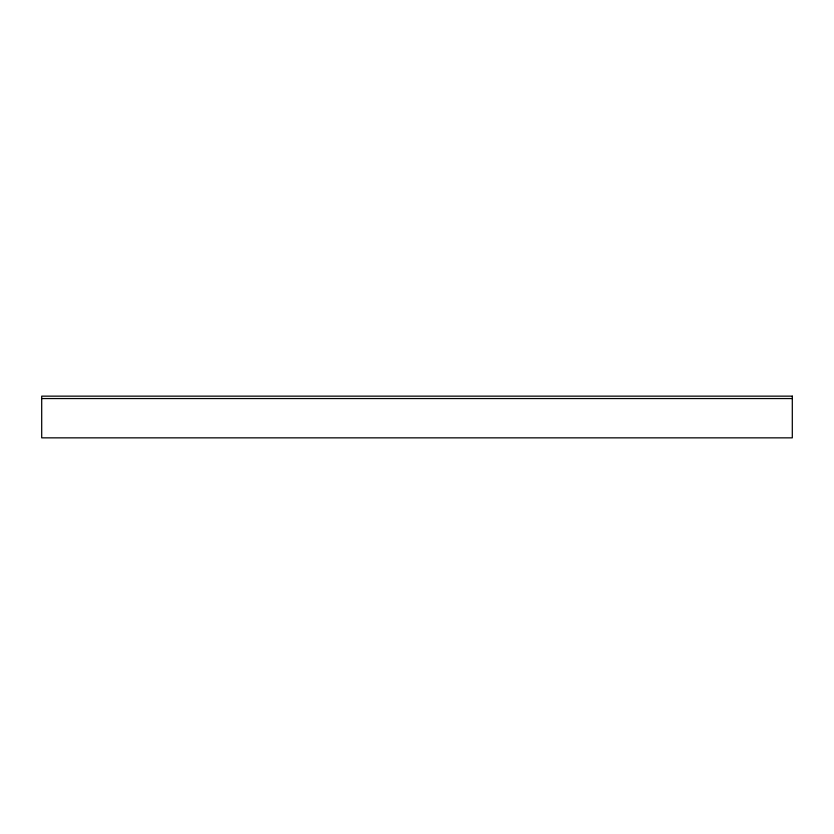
<?xml version="1.0" encoding="UTF-8"?>
<svg xmlns="http://www.w3.org/2000/svg" width="834" height="834" viewBox="0 0 834 834"><rect width="100%" height="100%" fill="white"/><g stroke="black" fill="none" stroke-linecap="round" stroke-linejoin="round"><path stroke-width="1.25" d="M41.7 398.558L792.3 398.558M792.3 396.15L41.7 396.15L41.7 437.85L792.3 437.85L792.3 396.15"/></g></svg>
